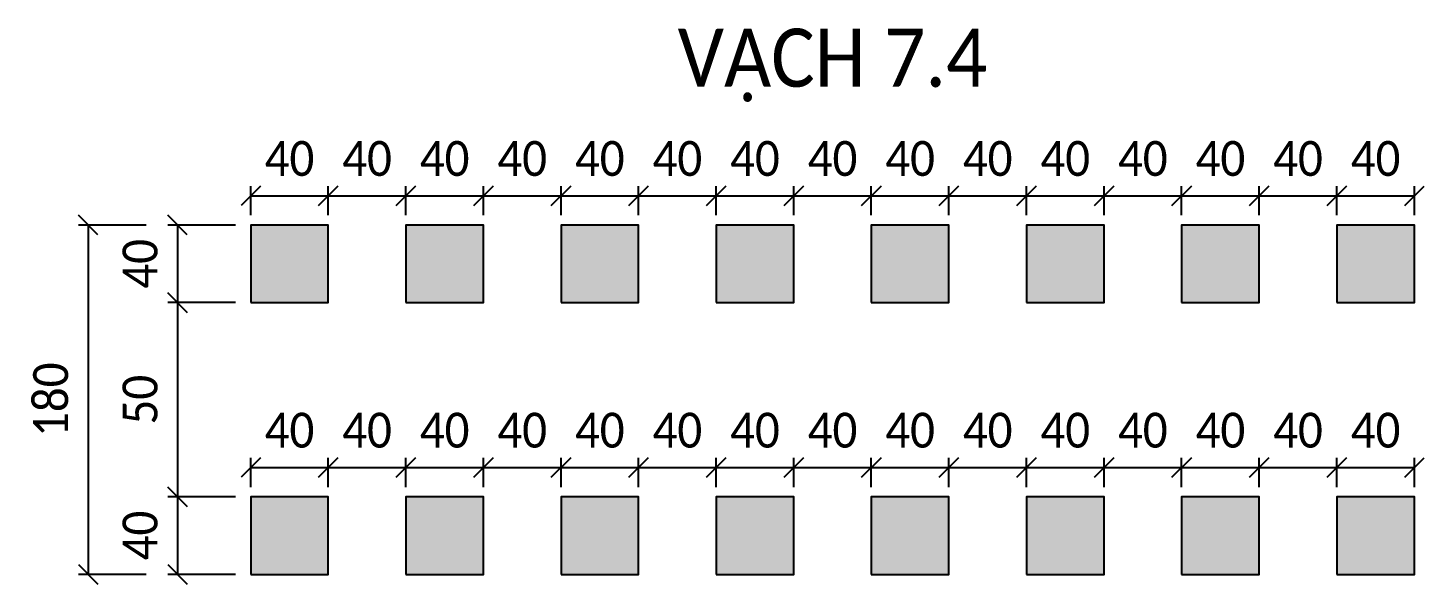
# Model space of a CAD drawing. Header units: metres. Extents: x 933 to 1419, y -2020 to 374.
# Drawn here: x 1028.6 to 1100.6, y -844.6 to -816 of the extents above; entities that cross this region are included whole.
import ezdxf
from ezdxf.enums import TextEntityAlignment as Align

# ---------------------------------------------------------------- set-up
doc = ezdxf.new("R2010")
doc.units = ezdxf.units.M
doc.layers.add('ATGT-DIM', color=30, linetype='Continuous')
doc.layers.add('ATGT-Text', color=3, linetype='Continuous')
doc.styles.add('ATGT-Text', font='calibril.ttf', dxfattribs={"width": 0.9})
doc.dimstyles.new('ATGT-DIM', dxfattribs={"dimtxt": 1.8, "dimasz": 1, "dimexe": 0.5, "dimexo": 0.5, "dimgap": 1, "dimtad": 1, "dimdec": 0, "dimlfac": 5, "dimtxsty": 'ATGT-Text', "dimblk": 'OBLIQUE', "dimcen": 0, "dimclrd": 30, "dimclre": 30, "dimclrt": 2, "dimadec": 0, "dimazin": 0, "dimtfac": 1, "dimtdec": 0, "dimtmove": 0, "dimatfit": 3, "dimfxl": 3, "dimfxlon": 1, "dimlwe": -1, "dimarcsym": 2})

# ---------------------------------------------------------------- blocks, each defined once
blk = doc.blocks.new('_Oblique')
at = {"color": 0, "linetype": 'ByBlock', "lineweight": -2}
blk.add_line((-0.5, -0.5), (0.5, 0.5), dxfattribs=at)
blk = doc.blocks.new('*D134')
at = {"layer": 'ATGT-DIM', "color": 30, "transparency": 16777216}
for p, q in [((-28.068, -1191), (-31.568, -1191)), ((-28.068, -1195), (-31.568, -1195))]:
    blk.add_line(p, q, dxfattribs=at)
at = {"layer": 'ATGT-DIM', "color": 30, "lineweight": -2, "transparency": 16777216}
blk.add_line((-31.068, -1191), (-31.068, -1195), dxfattribs=at)
at = {"layer": 'Defpoints', "color": 0, "transparency": 16777216}
for p in [(-27.289, -1191), (-31.068, -1195), (-27.289, -1195)]:
    blk.add_point(p, dxfattribs=at)
at = {"layer": 'ATGT-DIM', "color": 30, "lineweight": -2, "transparency": 16777216}
for p, rotation in [((-31.068, -1191), 90), ((-31.068, -1195), 270)]:
    blk.add_blockref('_Oblique', p, dxfattribs=dict(at, rotation=rotation))
at = {"layer": 'ATGT-DIM', "color": 2, "transparency": 16777216, "insert": (-32.987, -1193), "char_height": 1.8, "attachment_point": 5, "rotation": 90, "style": 'ATGT-Text'}
blk.add_mtext('40', dxfattribs=at)
blk = doc.blocks.new('*D103')
at = {"layer": 'ATGT-DIM', "color": 30, "transparency": 16777216}
for p, q in [((-27.289, -1190.5), (-27.289, -1189)), ((-23.289, -1190.5), (-23.289, -1189))]:
    blk.add_line(p, q, dxfattribs=at)
at = {"layer": 'ATGT-DIM', "color": 30, "lineweight": -2, "transparency": 16777216}
blk.add_line((-27.289, -1189.5), (-23.289, -1189.5), dxfattribs=at)
at = {"layer": 'Defpoints', "color": 0, "transparency": 16777216}
for p in [(-23.289, -1189.5), (-27.289, -1191), (-23.289, -1191)]:
    blk.add_point(p, dxfattribs=at)
at = {"layer": 'ATGT-DIM', "color": 30, "lineweight": -2, "transparency": 16777216, "rotation": 180}
blk.add_blockref('_Oblique', (-27.289, -1189.5), dxfattribs=at)
at = {"layer": 'ATGT-DIM', "color": 30, "lineweight": -2, "transparency": 16777216}
blk.add_blockref('_Oblique', (-23.289, -1189.5), dxfattribs=at)
at = {"layer": 'ATGT-DIM', "color": 2, "transparency": 16777216, "insert": (-25.289, -1187.581), "char_height": 1.8, "attachment_point": 5, "style": 'ATGT-Text'}
blk.add_mtext('40', dxfattribs=at)
blk = doc.blocks.new('*D104')
at = {"layer": 'ATGT-DIM', "color": 30, "transparency": 16777216}
for p, q in [((-23.289, -1190.5), (-23.289, -1189)), ((-19.289, -1190.5), (-19.289, -1189))]:
    blk.add_line(p, q, dxfattribs=at)
at = {"layer": 'ATGT-DIM', "color": 30, "lineweight": -2, "transparency": 16777216}
blk.add_line((-23.289, -1189.5), (-19.289, -1189.5), dxfattribs=at)
at = {"layer": 'Defpoints', "color": 0, "transparency": 16777216}
for p in [(-19.289, -1189.5), (-23.289, -1191), (-19.289, -1191)]:
    blk.add_point(p, dxfattribs=at)
at = {"layer": 'ATGT-DIM', "color": 30, "lineweight": -2, "transparency": 16777216, "rotation": 180}
blk.add_blockref('_Oblique', (-23.289, -1189.5), dxfattribs=at)
at = {"layer": 'ATGT-DIM', "color": 30, "lineweight": -2, "transparency": 16777216}
blk.add_blockref('_Oblique', (-19.289, -1189.5), dxfattribs=at)
at = {"layer": 'ATGT-DIM', "color": 2, "transparency": 16777216, "insert": (-21.289, -1187.581), "char_height": 1.8, "attachment_point": 5, "style": 'ATGT-Text'}
blk.add_mtext('40', dxfattribs=at)
blk = doc.blocks.new('*D105')
at = {"layer": 'ATGT-DIM', "color": 30, "transparency": 16777216}
for p, q in [((-19.289, -1190.5), (-19.289, -1189)), ((-15.289, -1190.5), (-15.289, -1189))]:
    blk.add_line(p, q, dxfattribs=at)
at = {"layer": 'ATGT-DIM', "color": 30, "lineweight": -2, "transparency": 16777216}
blk.add_line((-19.289, -1189.5), (-15.289, -1189.5), dxfattribs=at)
at = {"layer": 'Defpoints', "color": 0, "transparency": 16777216}
for p in [(-15.289, -1189.5), (-19.289, -1191), (-15.289, -1191)]:
    blk.add_point(p, dxfattribs=at)
at = {"layer": 'ATGT-DIM', "color": 30, "lineweight": -2, "transparency": 16777216, "rotation": 180}
blk.add_blockref('_Oblique', (-19.289, -1189.5), dxfattribs=at)
at = {"layer": 'ATGT-DIM', "color": 30, "lineweight": -2, "transparency": 16777216}
blk.add_blockref('_Oblique', (-15.289, -1189.5), dxfattribs=at)
at = {"layer": 'ATGT-DIM', "color": 2, "transparency": 16777216, "insert": (-17.289, -1187.581), "char_height": 1.8, "attachment_point": 5, "style": 'ATGT-Text'}
blk.add_mtext('40', dxfattribs=at)
blk = doc.blocks.new('*D106')
at = {"layer": 'ATGT-DIM', "color": 30, "transparency": 16777216}
for p, q in [((-15.289, -1190.5), (-15.289, -1189)), ((-11.289, -1190.5), (-11.289, -1189))]:
    blk.add_line(p, q, dxfattribs=at)
at = {"layer": 'ATGT-DIM', "color": 30, "lineweight": -2, "transparency": 16777216}
blk.add_line((-15.289, -1189.5), (-11.289, -1189.5), dxfattribs=at)
at = {"layer": 'Defpoints', "color": 0, "transparency": 16777216}
for p in [(-11.289, -1189.5), (-15.289, -1191), (-11.289, -1191)]:
    blk.add_point(p, dxfattribs=at)
at = {"layer": 'ATGT-DIM', "color": 30, "lineweight": -2, "transparency": 16777216, "rotation": 180}
blk.add_blockref('_Oblique', (-15.289, -1189.5), dxfattribs=at)
at = {"layer": 'ATGT-DIM', "color": 30, "lineweight": -2, "transparency": 16777216}
blk.add_blockref('_Oblique', (-11.289, -1189.5), dxfattribs=at)
at = {"layer": 'ATGT-DIM', "color": 2, "transparency": 16777216, "insert": (-13.289, -1187.581), "char_height": 1.8, "attachment_point": 5, "style": 'ATGT-Text'}
blk.add_mtext('40', dxfattribs=at)
blk = doc.blocks.new('*D107')
at = {"layer": 'ATGT-DIM', "color": 30, "transparency": 16777216}
for p, q in [((-11.289, -1190.5), (-11.289, -1189)), ((-7.289, -1190.5), (-7.289, -1189))]:
    blk.add_line(p, q, dxfattribs=at)
at = {"layer": 'ATGT-DIM', "color": 30, "lineweight": -2, "transparency": 16777216}
blk.add_line((-11.289, -1189.5), (-7.289, -1189.5), dxfattribs=at)
at = {"layer": 'Defpoints', "color": 0, "transparency": 16777216}
for p in [(-7.289, -1189.5), (-11.289, -1191), (-7.289, -1191)]:
    blk.add_point(p, dxfattribs=at)
at = {"layer": 'ATGT-DIM', "color": 30, "lineweight": -2, "transparency": 16777216, "rotation": 180}
blk.add_blockref('_Oblique', (-11.289, -1189.5), dxfattribs=at)
at = {"layer": 'ATGT-DIM', "color": 30, "lineweight": -2, "transparency": 16777216}
blk.add_blockref('_Oblique', (-7.289, -1189.5), dxfattribs=at)
at = {"layer": 'ATGT-DIM', "color": 2, "transparency": 16777216, "insert": (-9.289, -1187.581), "char_height": 1.8, "attachment_point": 5, "style": 'ATGT-Text'}
blk.add_mtext('40', dxfattribs=at)
blk = doc.blocks.new('*D108')
at = {"layer": 'ATGT-DIM', "color": 30, "transparency": 16777216}
for p, q in [((-7.289, -1190.5), (-7.289, -1189)), ((-3.289, -1190.5), (-3.289, -1189))]:
    blk.add_line(p, q, dxfattribs=at)
at = {"layer": 'ATGT-DIM', "color": 30, "lineweight": -2, "transparency": 16777216}
blk.add_line((-7.289, -1189.5), (-3.289, -1189.5), dxfattribs=at)
at = {"layer": 'Defpoints', "color": 0, "transparency": 16777216}
for p in [(-3.289, -1189.5), (-7.289, -1191), (-3.289, -1191)]:
    blk.add_point(p, dxfattribs=at)
at = {"layer": 'ATGT-DIM', "color": 30, "lineweight": -2, "transparency": 16777216, "rotation": 180}
blk.add_blockref('_Oblique', (-7.289, -1189.5), dxfattribs=at)
at = {"layer": 'ATGT-DIM', "color": 30, "lineweight": -2, "transparency": 16777216}
blk.add_blockref('_Oblique', (-3.289, -1189.5), dxfattribs=at)
at = {"layer": 'ATGT-DIM', "color": 2, "transparency": 16777216, "insert": (-5.289, -1187.581), "char_height": 1.8, "attachment_point": 5, "style": 'ATGT-Text'}
blk.add_mtext('40', dxfattribs=at)
blk = doc.blocks.new('*D109')
at = {"layer": 'ATGT-DIM', "color": 30, "transparency": 16777216}
for p, q in [((-3.289, -1190.5), (-3.289, -1189)), ((0.711, -1190.5), (0.711, -1189))]:
    blk.add_line(p, q, dxfattribs=at)
at = {"layer": 'ATGT-DIM', "color": 30, "lineweight": -2, "transparency": 16777216}
blk.add_line((-3.289, -1189.5), (0.711, -1189.5), dxfattribs=at)
at = {"layer": 'Defpoints', "color": 0, "transparency": 16777216}
for p in [(0.711, -1189.5), (-3.289, -1191), (0.711, -1191)]:
    blk.add_point(p, dxfattribs=at)
at = {"layer": 'ATGT-DIM', "color": 30, "lineweight": -2, "transparency": 16777216, "rotation": 180}
blk.add_blockref('_Oblique', (-3.289, -1189.5), dxfattribs=at)
at = {"layer": 'ATGT-DIM', "color": 30, "lineweight": -2, "transparency": 16777216}
blk.add_blockref('_Oblique', (0.711, -1189.5), dxfattribs=at)
at = {"layer": 'ATGT-DIM', "color": 2, "transparency": 16777216, "insert": (-1.289, -1187.581), "char_height": 1.8, "attachment_point": 5, "style": 'ATGT-Text'}
blk.add_mtext('40', dxfattribs=at)
blk = doc.blocks.new('*D110')
at = {"layer": 'ATGT-DIM', "color": 30, "transparency": 16777216}
for p, q in [((0.711, -1190.5), (0.711, -1189)), ((4.711, -1190.5), (4.711, -1189))]:
    blk.add_line(p, q, dxfattribs=at)
at = {"layer": 'ATGT-DIM', "color": 30, "lineweight": -2, "transparency": 16777216}
blk.add_line((0.711, -1189.5), (4.711, -1189.5), dxfattribs=at)
at = {"layer": 'Defpoints', "color": 0, "transparency": 16777216}
for p in [(4.711, -1189.5), (0.711, -1191), (4.711, -1191)]:
    blk.add_point(p, dxfattribs=at)
at = {"layer": 'ATGT-DIM', "color": 30, "lineweight": -2, "transparency": 16777216, "rotation": 180}
blk.add_blockref('_Oblique', (0.711, -1189.5), dxfattribs=at)
at = {"layer": 'ATGT-DIM', "color": 30, "lineweight": -2, "transparency": 16777216}
blk.add_blockref('_Oblique', (4.711, -1189.5), dxfattribs=at)
at = {"layer": 'ATGT-DIM', "color": 2, "transparency": 16777216, "insert": (2.711, -1187.581), "char_height": 1.8, "attachment_point": 5, "style": 'ATGT-Text'}
blk.add_mtext('40', dxfattribs=at)
blk = doc.blocks.new('*D111')
at = {"layer": 'ATGT-DIM', "color": 30, "transparency": 16777216}
for p, q in [((4.711, -1190.5), (4.711, -1189)), ((8.711, -1190.5), (8.711, -1189))]:
    blk.add_line(p, q, dxfattribs=at)
at = {"layer": 'ATGT-DIM', "color": 30, "lineweight": -2, "transparency": 16777216}
blk.add_line((4.711, -1189.5), (8.711, -1189.5), dxfattribs=at)
at = {"layer": 'Defpoints', "color": 0, "transparency": 16777216}
for p in [(8.711, -1189.5), (4.711, -1191), (8.711, -1191)]:
    blk.add_point(p, dxfattribs=at)
at = {"layer": 'ATGT-DIM', "color": 30, "lineweight": -2, "transparency": 16777216, "rotation": 180}
blk.add_blockref('_Oblique', (4.711, -1189.5), dxfattribs=at)
at = {"layer": 'ATGT-DIM', "color": 30, "lineweight": -2, "transparency": 16777216}
blk.add_blockref('_Oblique', (8.711, -1189.5), dxfattribs=at)
at = {"layer": 'ATGT-DIM', "color": 2, "transparency": 16777216, "insert": (6.711, -1187.581), "char_height": 1.8, "attachment_point": 5, "style": 'ATGT-Text'}
blk.add_mtext('40', dxfattribs=at)
blk = doc.blocks.new('*D112')
at = {"layer": 'ATGT-DIM', "color": 30, "transparency": 16777216}
for p, q in [((8.711, -1190.5), (8.711, -1189)), ((12.711, -1190.5), (12.711, -1189))]:
    blk.add_line(p, q, dxfattribs=at)
at = {"layer": 'ATGT-DIM', "color": 30, "lineweight": -2, "transparency": 16777216}
blk.add_line((8.711, -1189.5), (12.711, -1189.5), dxfattribs=at)
at = {"layer": 'Defpoints', "color": 0, "transparency": 16777216}
for p in [(12.711, -1189.5), (8.711, -1191), (12.711, -1191)]:
    blk.add_point(p, dxfattribs=at)
at = {"layer": 'ATGT-DIM', "color": 30, "lineweight": -2, "transparency": 16777216, "rotation": 180}
blk.add_blockref('_Oblique', (8.711, -1189.5), dxfattribs=at)
at = {"layer": 'ATGT-DIM', "color": 30, "lineweight": -2, "transparency": 16777216}
blk.add_blockref('_Oblique', (12.711, -1189.5), dxfattribs=at)
at = {"layer": 'ATGT-DIM', "color": 2, "transparency": 16777216, "insert": (10.711, -1187.581), "char_height": 1.8, "attachment_point": 5, "style": 'ATGT-Text'}
blk.add_mtext('40', dxfattribs=at)
blk = doc.blocks.new('*D113')
at = {"layer": 'ATGT-DIM', "color": 30, "transparency": 16777216}
for p, q in [((12.711, -1190.5), (12.711, -1189)), ((16.711, -1190.5), (16.711, -1189))]:
    blk.add_line(p, q, dxfattribs=at)
at = {"layer": 'ATGT-DIM', "color": 30, "lineweight": -2, "transparency": 16777216}
blk.add_line((12.711, -1189.5), (16.711, -1189.5), dxfattribs=at)
at = {"layer": 'Defpoints', "color": 0, "transparency": 16777216}
for p in [(16.711, -1189.5), (12.711, -1191), (16.711, -1191)]:
    blk.add_point(p, dxfattribs=at)
at = {"layer": 'ATGT-DIM', "color": 30, "lineweight": -2, "transparency": 16777216, "rotation": 180}
blk.add_blockref('_Oblique', (12.711, -1189.5), dxfattribs=at)
at = {"layer": 'ATGT-DIM', "color": 30, "lineweight": -2, "transparency": 16777216}
blk.add_blockref('_Oblique', (16.711, -1189.5), dxfattribs=at)
at = {"layer": 'ATGT-DIM', "color": 2, "transparency": 16777216, "insert": (14.711, -1187.581), "char_height": 1.8, "attachment_point": 5, "style": 'ATGT-Text'}
blk.add_mtext('40', dxfattribs=at)
blk = doc.blocks.new('*D114')
at = {"layer": 'ATGT-DIM', "color": 30, "transparency": 16777216}
for p, q in [((16.711, -1190.5), (16.711, -1189)), ((20.711, -1190.5), (20.711, -1189))]:
    blk.add_line(p, q, dxfattribs=at)
at = {"layer": 'ATGT-DIM', "color": 30, "lineweight": -2, "transparency": 16777216}
blk.add_line((16.711, -1189.5), (20.711, -1189.5), dxfattribs=at)
at = {"layer": 'Defpoints', "color": 0, "transparency": 16777216}
for p in [(20.711, -1189.5), (16.711, -1191), (20.711, -1191)]:
    blk.add_point(p, dxfattribs=at)
at = {"layer": 'ATGT-DIM', "color": 30, "lineweight": -2, "transparency": 16777216, "rotation": 180}
blk.add_blockref('_Oblique', (16.711, -1189.5), dxfattribs=at)
at = {"layer": 'ATGT-DIM', "color": 30, "lineweight": -2, "transparency": 16777216}
blk.add_blockref('_Oblique', (20.711, -1189.5), dxfattribs=at)
at = {"layer": 'ATGT-DIM', "color": 2, "transparency": 16777216, "insert": (18.711, -1187.581), "char_height": 1.8, "attachment_point": 5, "style": 'ATGT-Text'}
blk.add_mtext('40', dxfattribs=at)
blk = doc.blocks.new('*D115')
at = {"layer": 'ATGT-DIM', "color": 30, "transparency": 16777216}
for p, q in [((20.711, -1190.5), (20.711, -1189)), ((24.711, -1190.5), (24.711, -1189))]:
    blk.add_line(p, q, dxfattribs=at)
at = {"layer": 'ATGT-DIM', "color": 30, "lineweight": -2, "transparency": 16777216}
blk.add_line((20.711, -1189.5), (24.711, -1189.5), dxfattribs=at)
at = {"layer": 'Defpoints', "color": 0, "transparency": 16777216}
for p in [(24.711, -1189.5), (20.711, -1191), (24.711, -1191)]:
    blk.add_point(p, dxfattribs=at)
at = {"layer": 'ATGT-DIM', "color": 30, "lineweight": -2, "transparency": 16777216, "rotation": 180}
blk.add_blockref('_Oblique', (20.711, -1189.5), dxfattribs=at)
at = {"layer": 'ATGT-DIM', "color": 30, "lineweight": -2, "transparency": 16777216}
blk.add_blockref('_Oblique', (24.711, -1189.5), dxfattribs=at)
at = {"layer": 'ATGT-DIM', "color": 2, "transparency": 16777216, "insert": (22.711, -1187.581), "char_height": 1.8, "attachment_point": 5, "style": 'ATGT-Text'}
blk.add_mtext('40', dxfattribs=at)
blk = doc.blocks.new('*D116')
at = {"layer": 'ATGT-DIM', "color": 30, "transparency": 16777216}
for p, q in [((24.711, -1190.5), (24.711, -1189)), ((28.711, -1190.5), (28.711, -1189))]:
    blk.add_line(p, q, dxfattribs=at)
at = {"layer": 'ATGT-DIM', "color": 30, "lineweight": -2, "transparency": 16777216}
blk.add_line((24.711, -1189.5), (28.711, -1189.5), dxfattribs=at)
at = {"layer": 'Defpoints', "color": 0, "transparency": 16777216}
for p in [(28.711, -1189.5), (24.711, -1191), (28.711, -1191)]:
    blk.add_point(p, dxfattribs=at)
at = {"layer": 'ATGT-DIM', "color": 30, "lineweight": -2, "transparency": 16777216, "rotation": 180}
blk.add_blockref('_Oblique', (24.711, -1189.5), dxfattribs=at)
at = {"layer": 'ATGT-DIM', "color": 30, "lineweight": -2, "transparency": 16777216}
blk.add_blockref('_Oblique', (28.711, -1189.5), dxfattribs=at)
at = {"layer": 'ATGT-DIM', "color": 2, "transparency": 16777216, "insert": (26.711, -1187.581), "char_height": 1.8, "attachment_point": 5, "style": 'ATGT-Text'}
blk.add_mtext('40', dxfattribs=at)
blk = doc.blocks.new('*D117')
at = {"layer": 'ATGT-DIM', "color": 30, "transparency": 16777216}
for p, q in [((28.711, -1190.5), (28.711, -1189)), ((32.711, -1190.5), (32.711, -1189))]:
    blk.add_line(p, q, dxfattribs=at)
at = {"layer": 'ATGT-DIM', "color": 30, "lineweight": -2, "transparency": 16777216}
blk.add_line((28.711, -1189.5), (32.711, -1189.5), dxfattribs=at)
at = {"layer": 'Defpoints', "color": 0, "transparency": 16777216}
for p in [(32.711, -1189.5), (28.711, -1191), (32.711, -1191)]:
    blk.add_point(p, dxfattribs=at)
at = {"layer": 'ATGT-DIM', "color": 30, "lineweight": -2, "transparency": 16777216, "rotation": 180}
blk.add_blockref('_Oblique', (28.711, -1189.5), dxfattribs=at)
at = {"layer": 'ATGT-DIM', "color": 30, "lineweight": -2, "transparency": 16777216}
blk.add_blockref('_Oblique', (32.711, -1189.5), dxfattribs=at)
at = {"layer": 'ATGT-DIM', "color": 2, "transparency": 16777216, "insert": (30.711, -1187.581), "char_height": 1.8, "attachment_point": 5, "style": 'ATGT-Text'}
blk.add_mtext('40', dxfattribs=at)
blk = doc.blocks.new('*D118')
at = {"layer": 'ATGT-DIM', "color": 30, "transparency": 16777216}
for p, q in [((-28.068, -1205), (-31.568, -1205)), ((-28.068, -1209), (-31.568, -1209))]:
    blk.add_line(p, q, dxfattribs=at)
at = {"layer": 'ATGT-DIM', "color": 30, "lineweight": -2, "transparency": 16777216}
blk.add_line((-31.068, -1205), (-31.068, -1209), dxfattribs=at)
at = {"layer": 'Defpoints', "color": 0, "transparency": 16777216}
for p in [(-27.289, -1205), (-31.068, -1209), (-27.289, -1209)]:
    blk.add_point(p, dxfattribs=at)
at = {"layer": 'ATGT-DIM', "color": 30, "lineweight": -2, "transparency": 16777216}
for p, rotation in [((-31.068, -1205), 90), ((-31.068, -1209), 270)]:
    blk.add_blockref('_Oblique', p, dxfattribs=dict(at, rotation=rotation))
at = {"layer": 'ATGT-DIM', "color": 2, "transparency": 16777216, "insert": (-32.987, -1207), "char_height": 1.8, "attachment_point": 5, "rotation": 90, "style": 'ATGT-Text'}
blk.add_mtext('40', dxfattribs=at)
blk = doc.blocks.new('*D119')
at = {"layer": 'ATGT-DIM', "color": 30, "transparency": 16777216}
for p, q in [((-27.289, -1204.5), (-27.289, -1203)), ((-23.289, -1204.5), (-23.289, -1203))]:
    blk.add_line(p, q, dxfattribs=at)
at = {"layer": 'ATGT-DIM', "color": 30, "lineweight": -2, "transparency": 16777216}
blk.add_line((-27.289, -1203.5), (-23.289, -1203.5), dxfattribs=at)
at = {"layer": 'Defpoints', "color": 0, "transparency": 16777216}
for p in [(-23.289, -1203.5), (-27.289, -1205), (-23.289, -1205)]:
    blk.add_point(p, dxfattribs=at)
at = {"layer": 'ATGT-DIM', "color": 30, "lineweight": -2, "transparency": 16777216, "rotation": 180}
blk.add_blockref('_Oblique', (-27.289, -1203.5), dxfattribs=at)
at = {"layer": 'ATGT-DIM', "color": 30, "lineweight": -2, "transparency": 16777216}
blk.add_blockref('_Oblique', (-23.289, -1203.5), dxfattribs=at)
at = {"layer": 'ATGT-DIM', "color": 2, "transparency": 16777216, "insert": (-25.289, -1201.581), "char_height": 1.8, "attachment_point": 5, "style": 'ATGT-Text'}
blk.add_mtext('40', dxfattribs=at)
blk = doc.blocks.new('*D120')
at = {"layer": 'ATGT-DIM', "color": 30, "transparency": 16777216}
for p, q in [((-23.289, -1204.5), (-23.289, -1203)), ((-19.289, -1204.5), (-19.289, -1203))]:
    blk.add_line(p, q, dxfattribs=at)
at = {"layer": 'ATGT-DIM', "color": 30, "lineweight": -2, "transparency": 16777216}
blk.add_line((-23.289, -1203.5), (-19.289, -1203.5), dxfattribs=at)
at = {"layer": 'Defpoints', "color": 0, "transparency": 16777216}
for p in [(-19.289, -1203.5), (-23.289, -1205), (-19.289, -1205)]:
    blk.add_point(p, dxfattribs=at)
at = {"layer": 'ATGT-DIM', "color": 30, "lineweight": -2, "transparency": 16777216, "rotation": 180}
blk.add_blockref('_Oblique', (-23.289, -1203.5), dxfattribs=at)
at = {"layer": 'ATGT-DIM', "color": 30, "lineweight": -2, "transparency": 16777216}
blk.add_blockref('_Oblique', (-19.289, -1203.5), dxfattribs=at)
at = {"layer": 'ATGT-DIM', "color": 2, "transparency": 16777216, "insert": (-21.289, -1201.581), "char_height": 1.8, "attachment_point": 5, "style": 'ATGT-Text'}
blk.add_mtext('40', dxfattribs=at)
blk = doc.blocks.new('*D121')
at = {"layer": 'ATGT-DIM', "color": 30, "transparency": 16777216}
for p, q in [((-19.289, -1204.5), (-19.289, -1203)), ((-15.289, -1204.5), (-15.289, -1203))]:
    blk.add_line(p, q, dxfattribs=at)
at = {"layer": 'ATGT-DIM', "color": 30, "lineweight": -2, "transparency": 16777216}
blk.add_line((-19.289, -1203.5), (-15.289, -1203.5), dxfattribs=at)
at = {"layer": 'Defpoints', "color": 0, "transparency": 16777216}
for p in [(-15.289, -1203.5), (-19.289, -1205), (-15.289, -1205)]:
    blk.add_point(p, dxfattribs=at)
at = {"layer": 'ATGT-DIM', "color": 30, "lineweight": -2, "transparency": 16777216, "rotation": 180}
blk.add_blockref('_Oblique', (-19.289, -1203.5), dxfattribs=at)
at = {"layer": 'ATGT-DIM', "color": 30, "lineweight": -2, "transparency": 16777216}
blk.add_blockref('_Oblique', (-15.289, -1203.5), dxfattribs=at)
at = {"layer": 'ATGT-DIM', "color": 2, "transparency": 16777216, "insert": (-17.289, -1201.581), "char_height": 1.8, "attachment_point": 5, "style": 'ATGT-Text'}
blk.add_mtext('40', dxfattribs=at)
blk = doc.blocks.new('*D122')
at = {"layer": 'ATGT-DIM', "color": 30, "transparency": 16777216}
for p, q in [((-15.289, -1204.5), (-15.289, -1203)), ((-11.289, -1204.5), (-11.289, -1203))]:
    blk.add_line(p, q, dxfattribs=at)
at = {"layer": 'ATGT-DIM', "color": 30, "lineweight": -2, "transparency": 16777216}
blk.add_line((-15.289, -1203.5), (-11.289, -1203.5), dxfattribs=at)
at = {"layer": 'Defpoints', "color": 0, "transparency": 16777216}
for p in [(-11.289, -1203.5), (-15.289, -1205), (-11.289, -1205)]:
    blk.add_point(p, dxfattribs=at)
at = {"layer": 'ATGT-DIM', "color": 30, "lineweight": -2, "transparency": 16777216, "rotation": 180}
blk.add_blockref('_Oblique', (-15.289, -1203.5), dxfattribs=at)
at = {"layer": 'ATGT-DIM', "color": 30, "lineweight": -2, "transparency": 16777216}
blk.add_blockref('_Oblique', (-11.289, -1203.5), dxfattribs=at)
at = {"layer": 'ATGT-DIM', "color": 2, "transparency": 16777216, "insert": (-13.289, -1201.581), "char_height": 1.8, "attachment_point": 5, "style": 'ATGT-Text'}
blk.add_mtext('40', dxfattribs=at)
blk = doc.blocks.new('*D123')
at = {"layer": 'ATGT-DIM', "color": 30, "transparency": 16777216}
for p, q in [((-11.289, -1204.5), (-11.289, -1203)), ((-7.289, -1204.5), (-7.289, -1203))]:
    blk.add_line(p, q, dxfattribs=at)
at = {"layer": 'ATGT-DIM', "color": 30, "lineweight": -2, "transparency": 16777216}
blk.add_line((-11.289, -1203.5), (-7.289, -1203.5), dxfattribs=at)
at = {"layer": 'Defpoints', "color": 0, "transparency": 16777216}
for p in [(-7.289, -1203.5), (-11.289, -1205), (-7.289, -1205)]:
    blk.add_point(p, dxfattribs=at)
at = {"layer": 'ATGT-DIM', "color": 30, "lineweight": -2, "transparency": 16777216, "rotation": 180}
blk.add_blockref('_Oblique', (-11.289, -1203.5), dxfattribs=at)
at = {"layer": 'ATGT-DIM', "color": 30, "lineweight": -2, "transparency": 16777216}
blk.add_blockref('_Oblique', (-7.289, -1203.5), dxfattribs=at)
at = {"layer": 'ATGT-DIM', "color": 2, "transparency": 16777216, "insert": (-9.289, -1201.581), "char_height": 1.8, "attachment_point": 5, "style": 'ATGT-Text'}
blk.add_mtext('40', dxfattribs=at)
blk = doc.blocks.new('*D124')
at = {"layer": 'ATGT-DIM', "color": 30, "transparency": 16777216}
for p, q in [((-7.289, -1204.5), (-7.289, -1203)), ((-3.289, -1204.5), (-3.289, -1203))]:
    blk.add_line(p, q, dxfattribs=at)
at = {"layer": 'ATGT-DIM', "color": 30, "lineweight": -2, "transparency": 16777216}
blk.add_line((-7.289, -1203.5), (-3.289, -1203.5), dxfattribs=at)
at = {"layer": 'Defpoints', "color": 0, "transparency": 16777216}
for p in [(-3.289, -1203.5), (-7.289, -1205), (-3.289, -1205)]:
    blk.add_point(p, dxfattribs=at)
at = {"layer": 'ATGT-DIM', "color": 30, "lineweight": -2, "transparency": 16777216, "rotation": 180}
blk.add_blockref('_Oblique', (-7.289, -1203.5), dxfattribs=at)
at = {"layer": 'ATGT-DIM', "color": 30, "lineweight": -2, "transparency": 16777216}
blk.add_blockref('_Oblique', (-3.289, -1203.5), dxfattribs=at)
at = {"layer": 'ATGT-DIM', "color": 2, "transparency": 16777216, "insert": (-5.289, -1201.581), "char_height": 1.8, "attachment_point": 5, "style": 'ATGT-Text'}
blk.add_mtext('40', dxfattribs=at)
blk = doc.blocks.new('*D125')
at = {"layer": 'ATGT-DIM', "color": 30, "transparency": 16777216}
for p, q in [((-3.289, -1204.5), (-3.289, -1203)), ((0.711, -1204.5), (0.711, -1203))]:
    blk.add_line(p, q, dxfattribs=at)
at = {"layer": 'ATGT-DIM', "color": 30, "lineweight": -2, "transparency": 16777216}
blk.add_line((-3.289, -1203.5), (0.711, -1203.5), dxfattribs=at)
at = {"layer": 'Defpoints', "color": 0, "transparency": 16777216}
for p in [(0.711, -1203.5), (-3.289, -1205), (0.711, -1205)]:
    blk.add_point(p, dxfattribs=at)
at = {"layer": 'ATGT-DIM', "color": 30, "lineweight": -2, "transparency": 16777216, "rotation": 180}
blk.add_blockref('_Oblique', (-3.289, -1203.5), dxfattribs=at)
at = {"layer": 'ATGT-DIM', "color": 30, "lineweight": -2, "transparency": 16777216}
blk.add_blockref('_Oblique', (0.711, -1203.5), dxfattribs=at)
at = {"layer": 'ATGT-DIM', "color": 2, "transparency": 16777216, "insert": (-1.289, -1201.581), "char_height": 1.8, "attachment_point": 5, "style": 'ATGT-Text'}
blk.add_mtext('40', dxfattribs=at)
blk = doc.blocks.new('*D126')
at = {"layer": 'ATGT-DIM', "color": 30, "transparency": 16777216}
for p, q in [((0.711, -1204.5), (0.711, -1203)), ((4.711, -1204.5), (4.711, -1203))]:
    blk.add_line(p, q, dxfattribs=at)
at = {"layer": 'ATGT-DIM', "color": 30, "lineweight": -2, "transparency": 16777216}
blk.add_line((0.711, -1203.5), (4.711, -1203.5), dxfattribs=at)
at = {"layer": 'Defpoints', "color": 0, "transparency": 16777216}
for p in [(4.711, -1203.5), (0.711, -1205), (4.711, -1205)]:
    blk.add_point(p, dxfattribs=at)
at = {"layer": 'ATGT-DIM', "color": 30, "lineweight": -2, "transparency": 16777216, "rotation": 180}
blk.add_blockref('_Oblique', (0.711, -1203.5), dxfattribs=at)
at = {"layer": 'ATGT-DIM', "color": 30, "lineweight": -2, "transparency": 16777216}
blk.add_blockref('_Oblique', (4.711, -1203.5), dxfattribs=at)
at = {"layer": 'ATGT-DIM', "color": 2, "transparency": 16777216, "insert": (2.711, -1201.581), "char_height": 1.8, "attachment_point": 5, "style": 'ATGT-Text'}
blk.add_mtext('40', dxfattribs=at)
blk = doc.blocks.new('*D127')
at = {"layer": 'ATGT-DIM', "color": 30, "transparency": 16777216}
for p, q in [((4.711, -1204.5), (4.711, -1203)), ((8.711, -1204.5), (8.711, -1203))]:
    blk.add_line(p, q, dxfattribs=at)
at = {"layer": 'ATGT-DIM', "color": 30, "lineweight": -2, "transparency": 16777216}
blk.add_line((4.711, -1203.5), (8.711, -1203.5), dxfattribs=at)
at = {"layer": 'Defpoints', "color": 0, "transparency": 16777216}
for p in [(8.711, -1203.5), (4.711, -1205), (8.711, -1205)]:
    blk.add_point(p, dxfattribs=at)
at = {"layer": 'ATGT-DIM', "color": 30, "lineweight": -2, "transparency": 16777216, "rotation": 180}
blk.add_blockref('_Oblique', (4.711, -1203.5), dxfattribs=at)
at = {"layer": 'ATGT-DIM', "color": 30, "lineweight": -2, "transparency": 16777216}
blk.add_blockref('_Oblique', (8.711, -1203.5), dxfattribs=at)
at = {"layer": 'ATGT-DIM', "color": 2, "transparency": 16777216, "insert": (6.711, -1201.581), "char_height": 1.8, "attachment_point": 5, "style": 'ATGT-Text'}
blk.add_mtext('40', dxfattribs=at)
blk = doc.blocks.new('*D128')
at = {"layer": 'ATGT-DIM', "color": 30, "transparency": 16777216}
for p, q in [((8.711, -1204.5), (8.711, -1203)), ((12.711, -1204.5), (12.711, -1203))]:
    blk.add_line(p, q, dxfattribs=at)
at = {"layer": 'ATGT-DIM', "color": 30, "lineweight": -2, "transparency": 16777216}
blk.add_line((8.711, -1203.5), (12.711, -1203.5), dxfattribs=at)
at = {"layer": 'Defpoints', "color": 0, "transparency": 16777216}
for p in [(12.711, -1203.5), (8.711, -1205), (12.711, -1205)]:
    blk.add_point(p, dxfattribs=at)
at = {"layer": 'ATGT-DIM', "color": 30, "lineweight": -2, "transparency": 16777216, "rotation": 180}
blk.add_blockref('_Oblique', (8.711, -1203.5), dxfattribs=at)
at = {"layer": 'ATGT-DIM', "color": 30, "lineweight": -2, "transparency": 16777216}
blk.add_blockref('_Oblique', (12.711, -1203.5), dxfattribs=at)
at = {"layer": 'ATGT-DIM', "color": 2, "transparency": 16777216, "insert": (10.711, -1201.581), "char_height": 1.8, "attachment_point": 5, "style": 'ATGT-Text'}
blk.add_mtext('40', dxfattribs=at)
blk = doc.blocks.new('*D129')
at = {"layer": 'ATGT-DIM', "color": 30, "transparency": 16777216}
for p, q in [((12.711, -1204.5), (12.711, -1203)), ((16.711, -1204.5), (16.711, -1203))]:
    blk.add_line(p, q, dxfattribs=at)
at = {"layer": 'ATGT-DIM', "color": 30, "lineweight": -2, "transparency": 16777216}
blk.add_line((12.711, -1203.5), (16.711, -1203.5), dxfattribs=at)
at = {"layer": 'Defpoints', "color": 0, "transparency": 16777216}
for p in [(16.711, -1203.5), (12.711, -1205), (16.711, -1205)]:
    blk.add_point(p, dxfattribs=at)
at = {"layer": 'ATGT-DIM', "color": 30, "lineweight": -2, "transparency": 16777216, "rotation": 180}
blk.add_blockref('_Oblique', (12.711, -1203.5), dxfattribs=at)
at = {"layer": 'ATGT-DIM', "color": 30, "lineweight": -2, "transparency": 16777216}
blk.add_blockref('_Oblique', (16.711, -1203.5), dxfattribs=at)
at = {"layer": 'ATGT-DIM', "color": 2, "transparency": 16777216, "insert": (14.711, -1201.581), "char_height": 1.8, "attachment_point": 5, "style": 'ATGT-Text'}
blk.add_mtext('40', dxfattribs=at)
blk = doc.blocks.new('*D130')
at = {"layer": 'ATGT-DIM', "color": 30, "transparency": 16777216}
for p, q in [((16.711, -1204.5), (16.711, -1203)), ((20.711, -1204.5), (20.711, -1203))]:
    blk.add_line(p, q, dxfattribs=at)
at = {"layer": 'ATGT-DIM', "color": 30, "lineweight": -2, "transparency": 16777216}
blk.add_line((16.711, -1203.5), (20.711, -1203.5), dxfattribs=at)
at = {"layer": 'Defpoints', "color": 0, "transparency": 16777216}
for p in [(20.711, -1203.5), (16.711, -1205), (20.711, -1205)]:
    blk.add_point(p, dxfattribs=at)
at = {"layer": 'ATGT-DIM', "color": 30, "lineweight": -2, "transparency": 16777216, "rotation": 180}
blk.add_blockref('_Oblique', (16.711, -1203.5), dxfattribs=at)
at = {"layer": 'ATGT-DIM', "color": 30, "lineweight": -2, "transparency": 16777216}
blk.add_blockref('_Oblique', (20.711, -1203.5), dxfattribs=at)
at = {"layer": 'ATGT-DIM', "color": 2, "transparency": 16777216, "insert": (18.711, -1201.581), "char_height": 1.8, "attachment_point": 5, "style": 'ATGT-Text'}
blk.add_mtext('40', dxfattribs=at)
blk = doc.blocks.new('*D131')
at = {"layer": 'ATGT-DIM', "color": 30, "transparency": 16777216}
for p, q in [((20.711, -1204.5), (20.711, -1203)), ((24.711, -1204.5), (24.711, -1203))]:
    blk.add_line(p, q, dxfattribs=at)
at = {"layer": 'ATGT-DIM', "color": 30, "lineweight": -2, "transparency": 16777216}
blk.add_line((20.711, -1203.5), (24.711, -1203.5), dxfattribs=at)
at = {"layer": 'Defpoints', "color": 0, "transparency": 16777216}
for p in [(24.711, -1203.5), (20.711, -1205), (24.711, -1205)]:
    blk.add_point(p, dxfattribs=at)
at = {"layer": 'ATGT-DIM', "color": 30, "lineweight": -2, "transparency": 16777216, "rotation": 180}
blk.add_blockref('_Oblique', (20.711, -1203.5), dxfattribs=at)
at = {"layer": 'ATGT-DIM', "color": 30, "lineweight": -2, "transparency": 16777216}
blk.add_blockref('_Oblique', (24.711, -1203.5), dxfattribs=at)
at = {"layer": 'ATGT-DIM', "color": 2, "transparency": 16777216, "insert": (22.711, -1201.581), "char_height": 1.8, "attachment_point": 5, "style": 'ATGT-Text'}
blk.add_mtext('40', dxfattribs=at)
blk = doc.blocks.new('*D132')
at = {"layer": 'ATGT-DIM', "color": 30, "transparency": 16777216}
for p, q in [((24.711, -1204.5), (24.711, -1203)), ((28.711, -1204.5), (28.711, -1203))]:
    blk.add_line(p, q, dxfattribs=at)
at = {"layer": 'ATGT-DIM', "color": 30, "lineweight": -2, "transparency": 16777216}
blk.add_line((24.711, -1203.5), (28.711, -1203.5), dxfattribs=at)
at = {"layer": 'Defpoints', "color": 0, "transparency": 16777216}
for p in [(28.711, -1203.5), (24.711, -1205), (28.711, -1205)]:
    blk.add_point(p, dxfattribs=at)
at = {"layer": 'ATGT-DIM', "color": 30, "lineweight": -2, "transparency": 16777216, "rotation": 180}
blk.add_blockref('_Oblique', (24.711, -1203.5), dxfattribs=at)
at = {"layer": 'ATGT-DIM', "color": 30, "lineweight": -2, "transparency": 16777216}
blk.add_blockref('_Oblique', (28.711, -1203.5), dxfattribs=at)
at = {"layer": 'ATGT-DIM', "color": 2, "transparency": 16777216, "insert": (26.711, -1201.581), "char_height": 1.8, "attachment_point": 5, "style": 'ATGT-Text'}
blk.add_mtext('40', dxfattribs=at)
blk = doc.blocks.new('*D133')
at = {"layer": 'ATGT-DIM', "color": 30, "transparency": 16777216}
for p, q in [((28.711, -1204.5), (28.711, -1203)), ((32.711, -1204.5), (32.711, -1203))]:
    blk.add_line(p, q, dxfattribs=at)
at = {"layer": 'ATGT-DIM', "color": 30, "lineweight": -2, "transparency": 16777216}
blk.add_line((28.711, -1203.5), (32.711, -1203.5), dxfattribs=at)
at = {"layer": 'Defpoints', "color": 0, "transparency": 16777216}
for p in [(32.711, -1203.5), (28.711, -1205), (32.711, -1205)]:
    blk.add_point(p, dxfattribs=at)
at = {"layer": 'ATGT-DIM', "color": 30, "lineweight": -2, "transparency": 16777216, "rotation": 180}
blk.add_blockref('_Oblique', (28.711, -1203.5), dxfattribs=at)
at = {"layer": 'ATGT-DIM', "color": 30, "lineweight": -2, "transparency": 16777216}
blk.add_blockref('_Oblique', (32.711, -1203.5), dxfattribs=at)
at = {"layer": 'ATGT-DIM', "color": 2, "transparency": 16777216, "insert": (30.711, -1201.581), "char_height": 1.8, "attachment_point": 5, "style": 'ATGT-Text'}
blk.add_mtext('40', dxfattribs=at)
blk = doc.blocks.new('*D135')
at = {"layer": 'ATGT-DIM', "color": 30, "transparency": 16777216}
for p, q in [((-32.676, -1191), (-36.176, -1191)), ((-32.676, -1209), (-36.176, -1209))]:
    blk.add_line(p, q, dxfattribs=at)
at = {"layer": 'ATGT-DIM', "color": 30, "lineweight": -2, "transparency": 16777216}
blk.add_line((-35.676, -1191), (-35.676, -1209), dxfattribs=at)
at = {"layer": 'Defpoints', "color": 0, "transparency": 16777216}
for p in [(-27.289, -1191), (-35.676, -1209), (-27.289, -1209)]:
    blk.add_point(p, dxfattribs=at)
at = {"layer": 'ATGT-DIM', "color": 30, "lineweight": -2, "transparency": 16777216}
for p, rotation in [((-35.676, -1191), 90), ((-35.676, -1209), 270)]:
    blk.add_blockref('_Oblique', p, dxfattribs=dict(at, rotation=rotation))
at = {"layer": 'ATGT-DIM', "color": 2, "transparency": 16777216, "insert": (-37.595, -1200), "char_height": 1.8, "attachment_point": 5, "rotation": 90, "style": 'ATGT-Text'}
blk.add_mtext('180', dxfattribs=at)
blk = doc.blocks.new('*D347')
at = {"layer": 'ATGT-DIM', "color": 30, "transparency": 16777216}
for p, q in [((-28.068, -1195), (-31.568, -1195)), ((-28.068, -1205), (-31.568, -1205))]:
    blk.add_line(p, q, dxfattribs=at)
at = {"layer": 'ATGT-DIM', "color": 30, "lineweight": -2, "transparency": 16777216}
blk.add_line((-31.068, -1195), (-31.068, -1205), dxfattribs=at)
at = {"layer": 'Defpoints', "color": 0, "transparency": 16777216}
for p in [(-27.289, -1195), (-31.068, -1205), (-27.289, -1205)]:
    blk.add_point(p, dxfattribs=at)
at = {"layer": 'ATGT-DIM', "color": 30, "lineweight": -2, "transparency": 16777216}
for p, rotation in [((-31.068, -1195), 90), ((-31.068, -1205), 270)]:
    blk.add_blockref('_Oblique', p, dxfattribs=dict(at, rotation=rotation))
at = {"layer": 'ATGT-DIM', "color": 2, "transparency": 16777216, "insert": (-32.987, -1200), "char_height": 1.8, "attachment_point": 5, "rotation": 90, "style": 'ATGT-Text'}
blk.add_mtext('50', dxfattribs=at)
blk = doc.blocks.new('ATGT-Vach7.4')
h = blk.add_hatch(color=256)
h.paths.add_polyline_path([(26, 0), (30, 0), (30, 4), (26, 4)])
h.paths.add_polyline_path([(18, 0), (22, 0), (22, 4), (18, 4)])
h.paths.add_polyline_path([(10, 0), (14, 0), (14, 4), (10, 4)])
h.paths.add_polyline_path([(2, 0), (6, 0), (6, 4), (2, 4)])
h.paths.add_polyline_path([(-6, 0), (-2, 0), (-2, 4), (-6, 4)])
h.paths.add_polyline_path([(-14, 0), (-10, 0), (-10, 4), (-14, 4)])
h.paths.add_polyline_path([(-22, 0), (-18, 0), (-18, 4), (-22, 4)])
h.paths.add_polyline_path([(-30, 0), (-26, 0), (-26, 4), (-30, 4)])
h.paths.add_polyline_path([(26, 14), (30, 14), (30, 18), (26, 18)])
h.paths.add_polyline_path([(18, 14), (22, 14), (22, 18), (18, 18)])
h.paths.add_polyline_path([(10, 14), (14, 14), (14, 18), (10, 18)])
h.paths.add_polyline_path([(2, 14), (6, 14), (6, 18), (2, 18)])
h.paths.add_polyline_path([(-6, 14), (-2, 14), (-2, 18), (-6, 18)])
h.paths.add_polyline_path([(-14, 14), (-10, 14), (-10, 18), (-14, 18)])
h.paths.add_polyline_path([(-22, 14), (-18, 14), (-18, 18), (-22, 18)])
h.paths.add_polyline_path([(-30, 14), (-26, 14), (-26, 18), (-30, 18)])
for points in [[(-30, 14), (-26, 14), (-26, 18), (-30, 18)], [(-22, 14), (-18, 14), (-18, 18), (-22, 18)], [(-14, 14), (-10, 14), (-10, 18), (-14, 18)], [(-6, 14), (-2, 14), (-2, 18), (-6, 18)], [(2, 14), (6, 14), (6, 18), (2, 18)], [(10, 14), (14, 14), (14, 18), (10, 18)], [(18, 14), (22, 14), (22, 18), (18, 18)], [(26, 14), (30, 14), (30, 18), (26, 18)], [(-30, 0), (-26, 0), (-26, 4), (-30, 4)], [(-22, 0), (-18, 0), (-18, 4), (-22, 4)], [(-14, 0), (-10, 0), (-10, 4), (-14, 4)], [(-6, 0), (-2, 0), (-2, 4), (-6, 4)], [(2, 0), (6, 0), (6, 4), (2, 4)], [(10, 0), (14, 0), (14, 4), (10, 4)], [(18, 0), (22, 0), (22, 4), (18, 4)], [(26, 0), (30, 0), (30, 4), (26, 4)]]:
    blk.add_lwpolyline(points, close=True)
at = {"layer": 'ATGT-Text', "style": 'ATGT-Text', "width": 0.9}
blk.add_text('VẠCH 7.4', height=3, dxfattribs=at).set_placement((0, 25.12), align=Align.CENTER)
at = {"layer": 'ATGT-DIM'}
for base, p1, p2, picture, middle in [((-26, 19.5), (-30, 18), (-26, 18), '*D103', (-28, 19.5)), ((-22, 19.5), (-26, 18), (-22, 18), '*D104', (-24, 19.5)), ((-18, 19.5), (-22, 18), (-18, 18), '*D105', (-20, 19.5)), ((-14, 19.5), (-18, 18), (-14, 18), '*D106', (-16, 19.5)), ((-10, 19.5), (-14, 18), (-10, 18), '*D107', (-12, 19.5)), ((-6, 19.5), (-10, 18), (-6, 18), '*D108', (-8, 19.5)), ((-2, 19.5), (-6, 18), (-2, 18), '*D109', (-4, 19.5)), ((2, 19.5), (-2, 18), (2, 18), '*D110', (0, 19.5)), ((6, 19.5), (2, 18), (6, 18), '*D111', (4, 19.5)), ((10, 19.5), (6, 18), (10, 18), '*D112', (8, 19.5)), ((14, 19.5), (10, 18), (14, 18), '*D113', (12, 19.5)), ((18, 19.5), (14, 18), (18, 18), '*D114', (16, 19.5)), ((22, 19.5), (18, 18), (22, 18), '*D115', (20, 19.5)), ((26, 19.5), (22, 18), (26, 18), '*D116', (24, 19.5)), ((30, 19.5), (26, 18), (30, 18), '*D117', (28, 19.5)), ((-26, 5.5), (-30, 4), (-26, 4), '*D119', (-28, 5.5)), ((-22, 5.5), (-26, 4), (-22, 4), '*D120', (-24, 5.5)), ((-18, 5.5), (-22, 4), (-18, 4), '*D121', (-20, 5.5)), ((-14, 5.5), (-18, 4), (-14, 4), '*D122', (-16, 5.5)), ((-10, 5.5), (-14, 4), (-10, 4), '*D123', (-12, 5.5)), ((-6, 5.5), (-10, 4), (-6, 4), '*D124', (-8, 5.5)), ((-2, 5.5), (-6, 4), (-2, 4), '*D125', (-4, 5.5)), ((2, 5.5), (-2, 4), (2, 4), '*D126', (0, 5.5)), ((6, 5.5), (2, 4), (6, 4), '*D127', (4, 5.5)), ((10, 5.5), (6, 4), (10, 4), '*D128', (8, 5.5)), ((14, 5.5), (10, 4), (14, 4), '*D129', (12, 5.5)), ((18, 5.5), (14, 4), (18, 4), '*D130', (16, 5.5)), ((22, 5.5), (18, 4), (22, 4), '*D131', (20, 5.5)), ((26, 5.5), (22, 4), (26, 4), '*D132', (24, 5.5)), ((30, 5.5), (26, 4), (30, 4), '*D133', (28, 5.5))]:
    dim = blk.add_linear_dim(base=base, p1=p1, p2=p2, angle=180, text='40', dimstyle='ATGT-DIM', override={"dimtxsty": 'ATGT-Text'}, dxfattribs=at)
    dim.commit()
    dim.dimension.update_dxf_attribs({"geometry": picture, "text_midpoint": middle, "dimtype": 128, "insert": (-2.711, 1209)})
dim = blk.add_linear_dim(base=(-38.387, 0), p1=(-30, 18), p2=(-30, 0), angle=90, text='180', dimstyle='ATGT-DIM', dxfattribs=at)
dim.commit()
dim.dimension.update_dxf_attribs({"geometry": '*D135', "text_midpoint": (-40.306, 9), "insert": (-2.711, 1209)})
for base, p1, p2, picture, middle in [((-33.779, 14), (-30, 18), (-30, 14), '*D134', (-33.779, 16)), ((-33.779, 0), (-30, 4), (-30, 0), '*D118', (-33.779, 2))]:
    dim = blk.add_linear_dim(base=base, p1=p1, p2=p2, angle=90, text='40', dimstyle='ATGT-DIM', dxfattribs=at)
    dim.commit()
    dim.dimension.update_dxf_attribs({"geometry": picture, "text_midpoint": middle, "dimtype": 128, "insert": (-2.711, 1209)})
dim = blk.add_aligned_dim(p1=(-30, 14), p2=(-30, 4), distance=-3.779, dimstyle='ATGT-DIM', dxfattribs=at)
dim.commit()
dim.dimension.update_dxf_attribs({"geometry": '*D347', "text_midpoint": (-35.698, 9), "insert": (-2.711, 1209)})

msp = doc.modelspace()

# ---------------------------------------------------------------- block references
msp.add_blockref('ATGT-Vach7.4', (1070.062, -844.149))

doc.saveas('drawing.dxf')
